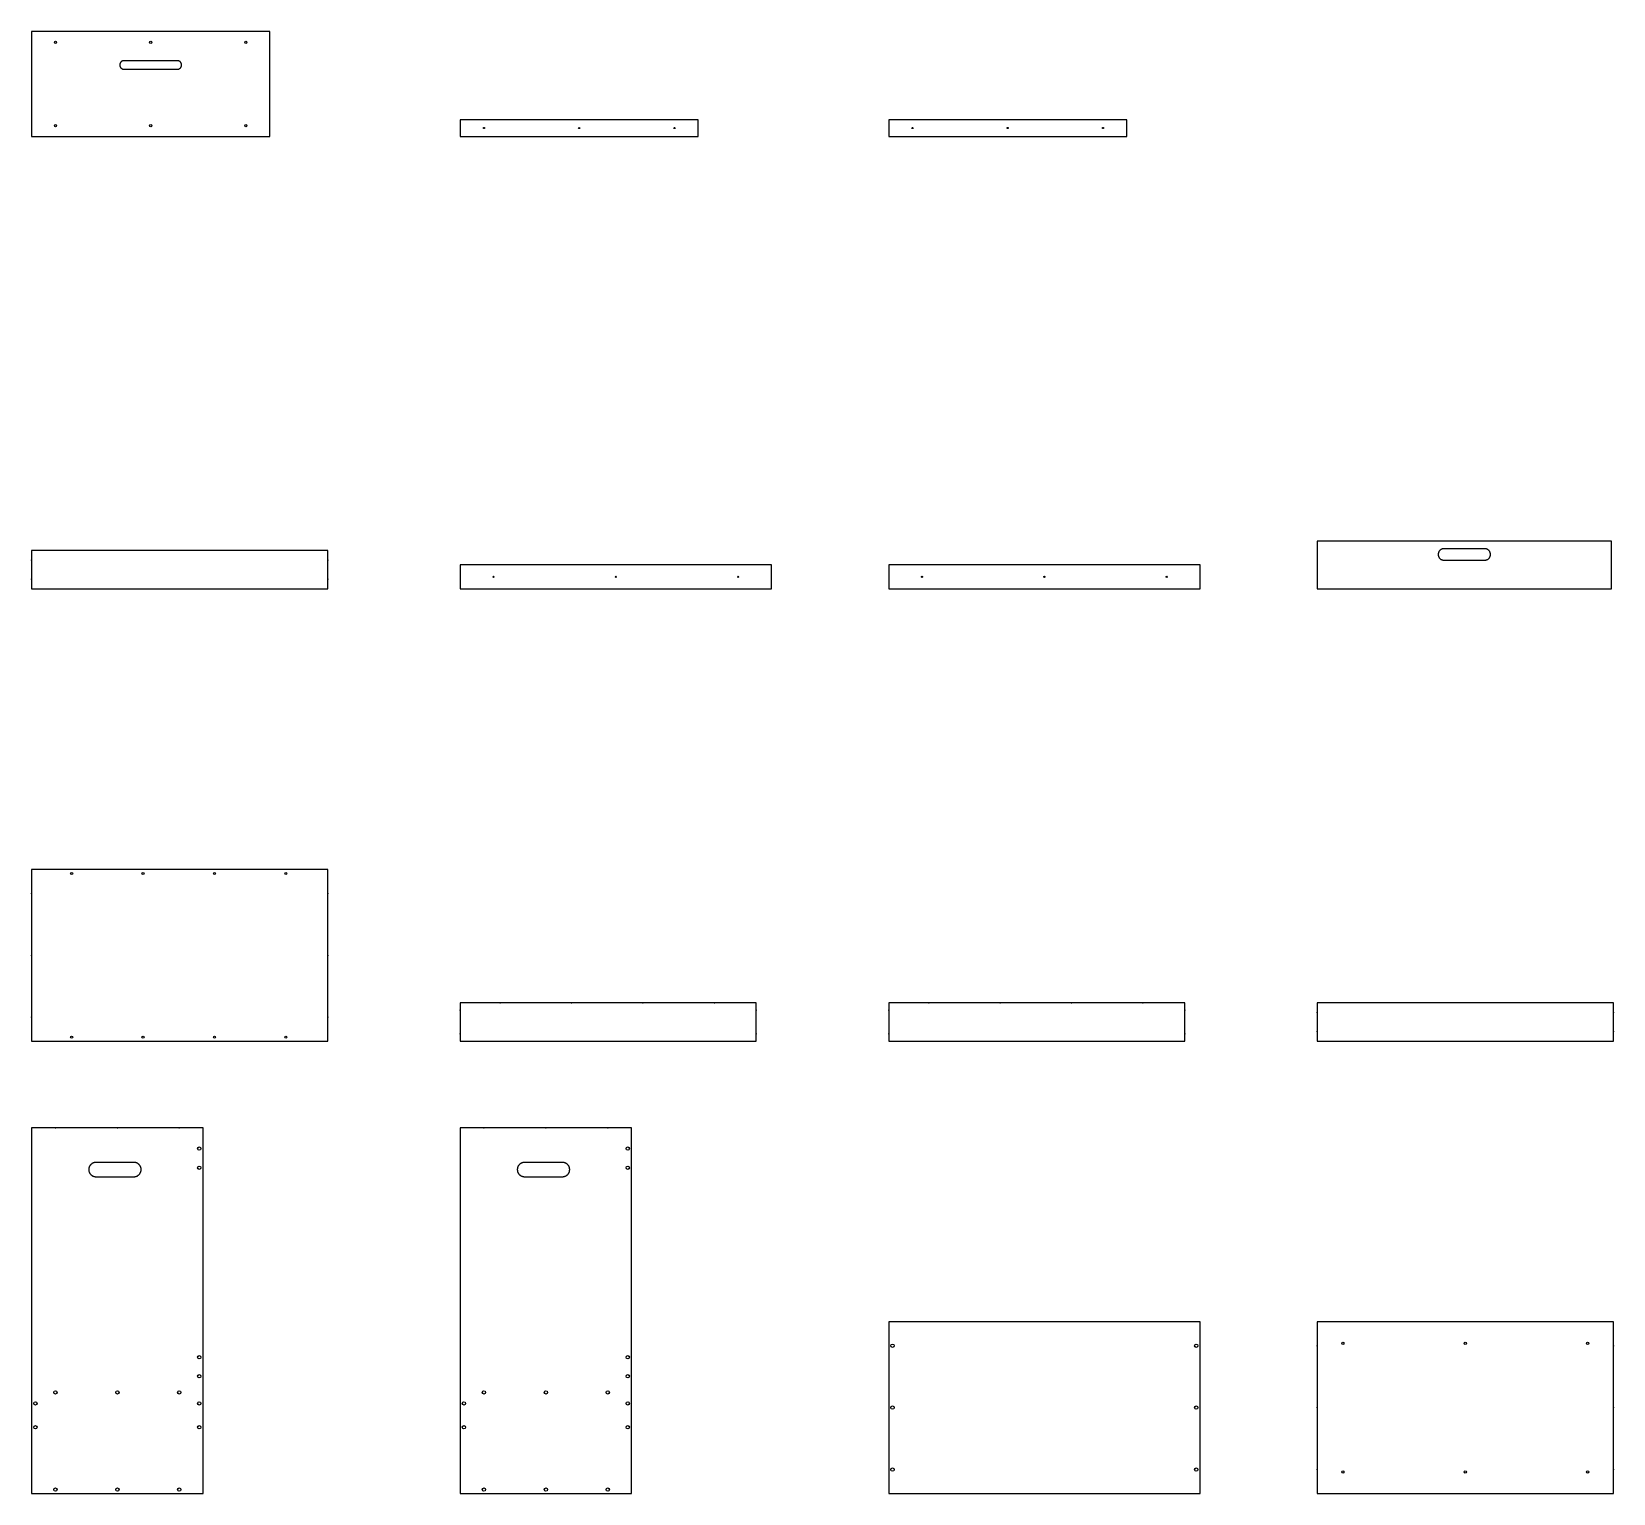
# Model space of a CAD drawing. Header units: millimetres. Extents: x 0 to 3322, y 0 to 3070.
import ezdxf

# ---------------------------------------------------------------- set-up
doc = ezdxf.new("R2010")
doc.units = ezdxf.units.MM

msp = doc.modelspace()

# ---------------------------------------------------------------- linework, layer by layer
at = {"layer": 'D_EDGE_REFERENCE_D5_DEPTH38'}
for p in [(2700, 310), (3322, 310), (2700, 180), (3322, 180), (2700, 50), (3322, 50)]:
    msp.add_point(p, dxfattribs=at)
at = {"layer": 'D_FACE_D4.5_DEPTH16'}
for centre in [(2754, 315), (3011, 315), (3268, 315), (2754, 45), (3011, 45), (3268, 45)]:
    msp.add_circle(centre, 2.25, dxfattribs=at)
at = {"layer": 'D_FINISHED'}
for p, q in [((3322, 360), (2700, 360)), ((2700, 360), (2700, 0)), ((3322, 0), (3322, 360)), ((2700, 0), (3322, 0))]:
    msp.add_line(p, q, dxfattribs=at)
at = {"layer": 'E1_FACE_D2.5_DEPTH12'}
for centre in [(970, 1925), (1227, 1925), (1484, 1925)]:
    msp.add_circle(centre, 1.25, dxfattribs=at)
at = {"layer": 'E1_FINISHED'}
for p, q in [((1554, 1950), (900, 1950)), ((900, 1950), (900, 1900)), ((1554, 1900), (1554, 1950)), ((900, 1900), (1554, 1900))]:
    msp.add_line(p, q, dxfattribs=at)
at = {"layer": 'E2_FACE_D2.5_DEPTH12'}
for centre in [(1870, 1925), (2127, 1925), (2384, 1925)]:
    msp.add_circle(centre, 1.25, dxfattribs=at)
at = {"layer": 'E2_FINISHED'}
for p, q in [((2454, 1950), (1800, 1950)), ((1800, 1950), (1800, 1900)), ((2454, 1900), (2454, 1950)), ((1800, 1900), (2454, 1900))]:
    msp.add_line(p, q, dxfattribs=at)
at = {"layer": 'F_FINISHED'}
for p, q in [((3318, 2000), (2700, 2000)), ((2700, 2000), (2700, 1900)), ((3318, 1900), (3318, 2000)), ((2700, 1900), (3318, 1900))]:
    msp.add_line(p, q, dxfattribs=at)
at = {"layer": 'F_THROUGH_SLOT'}
for p, q in [((2954.1, 1973.2), (2954, 1972.6)), ((2954, 1972.6), (2954, 1972)), ((2954, 1972), (2954, 1971.4)), ((2954, 1971.4), (2954.1, 1970.8)), ((2954.2, 1974.3), (2954.1, 1973.8)), ((2954.1, 1973.8), (2954.1, 1973.2)), ((2954.1, 1970.8), (2954.1, 1970.2)), ((2954.1, 1970.2), (2954.2, 1969.7)), ((2954.4, 1974.9), (2954.2, 1974.3)), ((2954.2, 1969.7), (2954.4, 1969.1)), ((2954.5, 1975.5), (2954.4, 1974.9)), ((2954.4, 1969.1), (2954.5, 1968.5)), ((2954.7, 1976), (2954.5, 1975.5)), ((2954.5, 1968.5), (2954.7, 1968)), ((2954.9, 1976.6), (2954.7, 1976)), ((2954.7, 1968), (2954.9, 1967.4)), ((2955.2, 1977.1), (2954.9, 1976.6)), ((2954.9, 1967.4), (2955.2, 1966.9)), ((2955.4, 1977.7), (2955.2, 1977.1)), ((2955.2, 1966.9), (2955.4, 1966.3)), ((2955.7, 1978.2), (2955.4, 1977.7)), ((2955.4, 1966.3), (2955.7, 1965.8)), ((2956, 1978.7), (2955.7, 1978.2)), ((2955.7, 1965.8), (2956, 1965.3)), ((2956.4, 1979.1), (2956, 1978.7)), ((2956, 1965.3), (2956.4, 1964.9)), ((2956.7, 1979.6), (2956.4, 1979.1)), ((2956.4, 1964.9), (2956.7, 1964.4)), ((2957.1, 1980.1), (2956.7, 1979.6)), ((2956.7, 1964.4), (2957.1, 1963.9)), ((2957.5, 1980.5), (2957.1, 1980.1)), ((2957.1, 1963.9), (2957.5, 1963.5)), ((2957.9, 1980.9), (2957.5, 1980.5)), ((2957.5, 1963.5), (2957.9, 1963.1)), ((2958.4, 1981.3), (2957.9, 1980.9)), ((2957.9, 1963.1), (2958.4, 1962.7)), ((2958.9, 1981.6), (2958.4, 1981.3)), ((2958.4, 1962.7), (2958.9, 1962.4)), ((2959.3, 1982), (2958.9, 1981.6)), ((2958.9, 1962.4), (2959.3, 1962)), ((2959.8, 1982.3), (2959.3, 1982)), ((2959.3, 1962), (2959.8, 1961.7)), ((2960.3, 1982.6), (2959.8, 1982.3)), ((2959.8, 1961.7), (2960.3, 1961.4)), ((2960.9, 1982.8), (2960.3, 1982.6)), ((2960.3, 1961.4), (2960.9, 1961.2)), ((2961.4, 1983.1), (2960.9, 1982.8)), ((2960.9, 1961.2), (2961.4, 1960.9)), ((2962, 1983.3), (2961.4, 1983.1)), ((2961.4, 1960.9), (2962, 1960.7)), ((2962.5, 1983.5), (2962, 1983.3)), ((2962, 1960.7), (2962.5, 1960.5)), ((2963.1, 1983.6), (2962.5, 1983.5)), ((2962.5, 1960.5), (2963.1, 1960.4)), ((2963.7, 1983.8), (2963.1, 1983.6)), ((2963.1, 1960.4), (2963.7, 1960.2)), ((2964.2, 1983.9), (2963.7, 1983.8)), ((2963.7, 1960.2), (2964.2, 1960.1)), ((2964.8, 1983.9), (2964.2, 1983.9)), ((2964.2, 1960.1), (2964.8, 1960.1)), ((2965.4, 1984), (2964.8, 1983.9)), ((2964.8, 1960.1), (2965.4, 1960)), ((3052, 1984), (2965.4, 1984)), ((2965.4, 1960), (2966, 1960)), ((2966, 1960), (3052.6, 1960)), ((3052.6, 1984), (3052, 1984)), ((3053.2, 1983.9), (3052.6, 1984)), ((3052.6, 1960), (3053.2, 1960.1)), ((3053.8, 1983.9), (3053.2, 1983.9)), ((3053.2, 1960.1), (3053.8, 1960.1)), ((3054.3, 1983.8), (3053.8, 1983.9)), ((3053.8, 1960.1), (3054.3, 1960.2)), ((3054.9, 1983.6), (3054.3, 1983.8)), ((3054.3, 1960.2), (3054.9, 1960.4)), ((3055.5, 1983.5), (3054.9, 1983.6)), ((3054.9, 1960.4), (3055.5, 1960.5)), ((3056, 1983.3), (3055.5, 1983.5)), ((3055.5, 1960.5), (3056, 1960.7)), ((3056.6, 1983.1), (3056, 1983.3)), ((3056, 1960.7), (3056.6, 1960.9)), ((3057.1, 1982.8), (3056.6, 1983.1)), ((3056.6, 1960.9), (3057.1, 1961.2)), ((3057.7, 1982.6), (3057.1, 1982.8)), ((3057.1, 1961.2), (3057.7, 1961.4)), ((3058.2, 1982.3), (3057.7, 1982.6)), ((3057.7, 1961.4), (3058.2, 1961.7)), ((3058.7, 1982), (3058.2, 1982.3)), ((3058.2, 1961.7), (3058.7, 1962)), ((3059.1, 1981.6), (3058.7, 1982)), ((3058.7, 1962), (3059.1, 1962.4)), ((3059.6, 1981.3), (3059.1, 1981.6)), ((3059.1, 1962.4), (3059.6, 1962.7)), ((3060.1, 1980.9), (3059.6, 1981.3)), ((3059.6, 1962.7), (3060.1, 1963.1)), ((3060.5, 1980.5), (3060.1, 1980.9)), ((3060.1, 1963.1), (3060.5, 1963.5)), ((3060.9, 1980.1), (3060.5, 1980.5)), ((3060.5, 1963.5), (3060.9, 1963.9)), ((3061.3, 1979.6), (3060.9, 1980.1)), ((3060.9, 1963.9), (3061.3, 1964.4)), ((3061.6, 1979.1), (3061.3, 1979.6)), ((3061.3, 1964.4), (3061.6, 1964.9)), ((3062, 1978.7), (3061.6, 1979.1)), ((3061.6, 1964.9), (3062, 1965.3)), ((3062.3, 1978.2), (3062, 1978.7)), ((3062, 1965.3), (3062.3, 1965.8)), ((3062.6, 1977.7), (3062.3, 1978.2)), ((3062.3, 1965.8), (3062.6, 1966.3)), ((3062.8, 1977.1), (3062.6, 1977.7)), ((3062.6, 1966.3), (3062.8, 1966.9)), ((3063.1, 1976.6), (3062.8, 1977.1)), ((3062.8, 1966.9), (3063.1, 1967.4)), ((3063.3, 1976), (3063.1, 1976.6)), ((3063.1, 1967.4), (3063.3, 1968)), ((3063.5, 1975.5), (3063.3, 1976)), ((3063.3, 1968), (3063.5, 1968.5)), ((3063.6, 1974.9), (3063.5, 1975.5)), ((3063.5, 1968.5), (3063.6, 1969.1)), ((3063.8, 1974.3), (3063.6, 1974.9)), ((3063.6, 1969.1), (3063.8, 1969.7)), ((3063.9, 1973.8), (3063.8, 1974.3)), ((3063.8, 1969.7), (3063.9, 1970.2)), ((3063.9, 1973.2), (3063.9, 1973.8)), ((3064, 1972.6), (3063.9, 1973.2)), ((3063.9, 1970.8), (3064, 1971.4)), ((3063.9, 1970.2), (3063.9, 1970.8)), ((3064, 1972), (3064, 1972.6)), ((3064, 1971.4), (3064, 1972))]:
    msp.add_line(p, q, dxfattribs=at)
at = {"layer": 'K_EDGE_REFERENCE_D5_DEPTH38'}
for p in [(0, 1260), (622, 1260), (0, 1130), (622, 1130), (0, 1000), (622, 1000)]:
    msp.add_point(p, dxfattribs=at)
at = {"layer": 'K_FACE_D4.5_DEPTH16'}
for centre in [(84, 1302), (234, 1302), (384, 1302), (534, 1302), (84, 958), (234, 958), (384, 958), (534, 958)]:
    msp.add_circle(centre, 2.25, dxfattribs=at)
at = {"layer": 'K_FINISHED'}
for p, q in [((622, 1310), (0, 1310)), ((0, 1310), (0, 950)), ((622, 950), (622, 1310)), ((0, 950), (622, 950))]:
    msp.add_line(p, q, dxfattribs=at)
at = {"layer": 'KF_EDGE_REFERENCE_D2.5_DEPTH12'}
for p in [(984, 1030), (1134, 1030), (1284, 1030), (1434, 1030)]:
    msp.add_point(p, dxfattribs=at)
at = {"layer": 'KF_EDGE_REFERENCE_D5_DEPTH38'}
for p in [(900, 1015), (1522, 1015), (900, 965), (1522, 965)]:
    msp.add_point(p, dxfattribs=at)
at = {"layer": 'KF_FINISHED'}
for p, q in [((1522, 1030), (900, 1030)), ((900, 1030), (900, 950)), ((1522, 950), (1522, 1030)), ((900, 950), (1522, 950))]:
    msp.add_line(p, q, dxfattribs=at)
at = {"layer": 'KR_EDGE_REFERENCE_D2.5_DEPTH12'}
for p in [(1884, 1030), (2034, 1030), (2184, 1030), (2334, 1030)]:
    msp.add_point(p, dxfattribs=at)
at = {"layer": 'KR_EDGE_REFERENCE_D5_DEPTH38'}
for p in [(1800, 1015), (2422, 1015), (1800, 965), (2422, 965)]:
    msp.add_point(p, dxfattribs=at)
at = {"layer": 'KR_FINISHED'}
for p, q in [((2422, 1030), (1800, 1030)), ((1800, 1030), (1800, 950)), ((2422, 950), (2422, 1030)), ((1800, 950), (2422, 950))]:
    msp.add_line(p, q, dxfattribs=at)
at = {"layer": 'L_EDGE_REFERENCE_D5_DEPTH38'}
for p in [(50, 768), (180, 768), (310, 768)]:
    msp.add_point(p, dxfattribs=at)
at = {"layer": 'L_FACE_D7_DEPTH16'}
for centre in [(352, 724), (352, 684), (352, 286), (352, 246), (50, 212), (180, 212), (310, 212), (8, 189), (352, 189), (8, 139), (352, 139), (50, 8), (180, 8), (310, 8)]:
    msp.add_circle(centre, 3.5, dxfattribs=at)
at = {"layer": 'L_FINISHED'}
for p, q in [((360, 768), (0, 768)), ((0, 768), (0, 0)), ((360, 0), (360, 768)), ((0, 0), (360, 0))]:
    msp.add_line(p, q, dxfattribs=at)
at = {"layer": 'L_THROUGH_SLOT'}
for p, q in [((120.1, 681.5), (120, 680.7)), ((120, 680.7), (120, 680)), ((120, 680), (120, 679.3)), ((120, 679.3), (120.1, 678.5)), ((120.2, 682.2), (120.1, 681.5)), ((120.1, 678.5), (120.2, 677.8)), ((120.3, 682.9), (120.2, 682.2)), ((120.2, 677.8), (120.3, 677.1)), ((120.4, 683.6), (120.3, 682.9)), ((120.3, 677.1), (120.4, 676.4)), ((120.6, 684.4), (120.4, 683.6)), ((120.4, 676.4), (120.6, 675.6)), ((120.9, 685.1), (120.6, 684.4)), ((120.6, 675.6), (120.9, 674.9)), ((121.1, 685.7), (120.9, 685.1)), ((120.9, 674.9), (121.1, 674.3)), ((121.4, 686.4), (121.1, 685.7)), ((121.1, 674.3), (121.4, 673.6)), ((121.8, 687.1), (121.4, 686.4)), ((121.4, 673.6), (121.8, 672.9)), ((122.1, 687.7), (121.8, 687.1)), ((121.8, 672.9), (122.1, 672.3)), ((122.5, 688.3), (122.1, 687.7)), ((122.1, 672.3), (122.5, 671.7)), ((123, 688.9), (122.5, 688.3)), ((122.5, 671.7), (123, 671.1)), ((123.4, 689.5), (123, 688.9)), ((123, 671.1), (123.4, 670.5)), ((123.9, 690.1), (123.4, 689.5)), ((123.4, 670.5), (123.9, 669.9)), ((124.4, 690.6), (123.9, 690.1)), ((123.9, 669.9), (124.4, 669.4)), ((124.9, 691.1), (124.4, 690.6)), ((124.4, 669.4), (124.9, 668.9)), ((125.5, 691.6), (124.9, 691.1)), ((124.9, 668.9), (125.5, 668.4)), ((126.1, 692), (125.5, 691.6)), ((125.5, 668.4), (126.1, 668)), ((126.7, 692.5), (126.1, 692)), ((126.1, 668), (126.7, 667.5)), ((127.3, 692.9), (126.7, 692.5)), ((126.7, 667.5), (127.3, 667.1)), ((127.9, 693.2), (127.3, 692.9)), ((127.3, 667.1), (127.9, 666.8)), ((128.6, 693.6), (127.9, 693.2)), ((127.9, 666.8), (128.6, 666.4)), ((129.3, 693.9), (128.6, 693.6)), ((128.6, 666.4), (129.3, 666.1)), ((129.9, 694.1), (129.3, 693.9)), ((129.3, 666.1), (129.9, 665.9)), ((130.6, 694.4), (129.9, 694.1)), ((129.9, 665.9), (130.6, 665.6)), ((131.4, 694.6), (130.6, 694.4)), ((130.6, 665.6), (131.4, 665.4)), ((132.1, 694.7), (131.4, 694.6)), ((131.4, 665.4), (132.1, 665.3)), ((132.8, 694.8), (132.1, 694.7)), ((132.1, 665.3), (132.8, 665.2)), ((133.5, 694.9), (132.8, 694.8)), ((132.8, 665.2), (133.5, 665.1)), ((134.3, 695), (133.5, 694.9)), ((133.5, 665.1), (134.3, 665)), ((215, 695), (134.3, 695)), ((134.3, 665), (135, 665)), ((135, 665), (215.7, 665)), ((215.7, 695), (215, 695)), ((216.5, 694.9), (215.7, 695)), ((215.7, 665), (216.5, 665.1)), ((217.2, 694.8), (216.5, 694.9)), ((216.5, 665.1), (217.2, 665.2)), ((217.9, 694.7), (217.2, 694.8)), ((217.2, 665.2), (217.9, 665.3)), ((218.6, 694.6), (217.9, 694.7)), ((217.9, 665.3), (218.6, 665.4)), ((219.4, 694.4), (218.6, 694.6)), ((218.6, 665.4), (219.4, 665.6)), ((220.1, 694.1), (219.4, 694.4)), ((219.4, 665.6), (220.1, 665.9)), ((220.7, 693.9), (220.1, 694.1)), ((220.1, 665.9), (220.7, 666.1)), ((221.4, 693.6), (220.7, 693.9)), ((220.7, 666.1), (221.4, 666.4)), ((222.1, 693.2), (221.4, 693.6)), ((221.4, 666.4), (222.1, 666.8)), ((222.7, 692.9), (222.1, 693.2)), ((222.1, 666.8), (222.7, 667.1)), ((223.3, 692.5), (222.7, 692.9)), ((222.7, 667.1), (223.3, 667.5)), ((223.9, 692), (223.3, 692.5)), ((223.3, 667.5), (223.9, 668)), ((224.5, 691.6), (223.9, 692)), ((223.9, 668), (224.5, 668.4)), ((225.1, 691.1), (224.5, 691.6)), ((224.5, 668.4), (225.1, 668.9)), ((225.6, 690.6), (225.1, 691.1)), ((225.1, 668.9), (225.6, 669.4)), ((226.1, 690.1), (225.6, 690.6)), ((225.6, 669.4), (226.1, 669.9)), ((226.6, 689.5), (226.1, 690.1)), ((226.1, 669.9), (226.6, 670.5)), ((227, 688.9), (226.6, 689.5)), ((226.6, 670.5), (227, 671.1)), ((227.5, 688.3), (227, 688.9)), ((227, 671.1), (227.5, 671.7)), ((227.9, 687.7), (227.5, 688.3)), ((227.5, 671.7), (227.9, 672.3)), ((228.2, 687.1), (227.9, 687.7)), ((227.9, 672.3), (228.2, 672.9)), ((228.6, 686.4), (228.2, 687.1)), ((228.2, 672.9), (228.6, 673.6)), ((228.9, 685.7), (228.6, 686.4)), ((228.6, 673.6), (228.9, 674.3)), ((229.1, 685.1), (228.9, 685.7)), ((228.9, 674.3), (229.1, 674.9)), ((229.4, 684.4), (229.1, 685.1)), ((229.1, 674.9), (229.4, 675.6)), ((229.6, 683.6), (229.4, 684.4)), ((229.4, 675.6), (229.6, 676.4)), ((229.7, 682.9), (229.6, 683.6)), ((229.6, 676.4), (229.7, 677.1)), ((229.8, 682.2), (229.7, 682.9)), ((229.7, 677.1), (229.8, 677.8)), ((229.9, 681.5), (229.8, 682.2)), ((229.8, 677.8), (229.9, 678.5)), ((230, 680.7), (229.9, 681.5)), ((229.9, 678.5), (230, 679.3)), ((230, 680), (230, 680.7)), ((230, 679.3), (230, 680))]:
    msp.add_line(p, q, dxfattribs=at)
at = {"layer": 'PB_FACE_D4.5_DEPTH16'}
for centre in [(50, 3047.5), (250, 3047.5), (450, 3047.5), (50, 2872.5), (250, 2872.5), (450, 2872.5)]:
    msp.add_circle(centre, 2.25, dxfattribs=at)
at = {"layer": 'PB_FINISHED'}
for p, q in [((500, 3070), (0, 3070)), ((0, 3070), (0, 2850)), ((500, 2850), (500, 3070)), ((0, 2850), (500, 2850))]:
    msp.add_line(p, q, dxfattribs=at)
at = {"layer": 'PB_THROUGH_SLOT'}
for p, q in [((185.1, 3001.3), (185, 3000.9)), ((185, 3000.9), (185, 3000.4)), ((185, 3000.4), (185, 3000)), ((185, 3000), (185, 2999.6)), ((185, 2999.6), (185, 2999.1)), ((185, 2999.1), (185.1, 2998.7)), ((185.2, 3001.8), (185.1, 3001.3)), ((185.1, 2998.7), (185.2, 2998.2)), ((185.3, 3002.2), (185.2, 3001.8)), ((185.2, 2998.2), (185.3, 2997.8)), ((185.4, 3002.6), (185.3, 3002.2)), ((185.3, 2997.8), (185.4, 2997.4)), ((185.5, 3003), (185.4, 3002.6)), ((185.4, 2997.4), (185.5, 2997)), ((185.7, 3003.4), (185.5, 3003)), ((185.5, 2997), (185.7, 2996.6)), ((185.9, 3003.8), (185.7, 3003.4)), ((185.7, 2996.6), (185.9, 2996.2)), ((186.1, 3004.2), (185.9, 3003.8)), ((185.9, 2996.2), (186.1, 2995.8)), ((186.3, 3004.6), (186.1, 3004.2)), ((186.1, 2995.8), (186.3, 2995.4)), ((186.5, 3005), (186.3, 3004.6)), ((186.3, 2995.4), (186.5, 2995)), ((186.8, 3005.4), (186.5, 3005)), ((186.5, 2995), (186.8, 2994.6)), ((187, 3005.7), (186.8, 3005.4)), ((186.8, 2994.6), (187, 2994.3)), ((187.3, 3006), (187, 3005.7)), ((187, 2994.3), (187.3, 2994)), ((187.6, 3006.4), (187.3, 3006)), ((187.3, 2994), (187.6, 2993.6)), ((188, 3006.7), (187.6, 3006.4)), ((187.6, 2993.6), (188, 2993.3)), ((188.3, 3007), (188, 3006.7)), ((188, 2993.3), (188.3, 2993)), ((188.6, 3007.2), (188.3, 3007)), ((188.3, 2993), (188.6, 2992.8)), ((189, 3007.5), (188.6, 3007.2)), ((188.6, 2992.8), (189, 2992.5)), ((189.4, 3007.7), (189, 3007.5)), ((189, 2992.5), (189.4, 2992.3)), ((189.8, 3007.9), (189.4, 3007.7)), ((189.4, 2992.3), (189.8, 2992.1)), ((190.2, 3008.1), (189.8, 3007.9)), ((189.8, 2992.1), (190.2, 2991.9)), ((190.6, 3008.3), (190.2, 3008.1)), ((190.2, 2991.9), (190.6, 2991.7)), ((191, 3008.5), (190.6, 3008.3)), ((190.6, 2991.7), (191, 2991.5)), ((191.4, 3008.6), (191, 3008.5)), ((191, 2991.5), (191.4, 2991.4)), ((191.8, 3008.7), (191.4, 3008.6)), ((191.4, 2991.4), (191.8, 2991.3)), ((192.2, 3008.8), (191.8, 3008.7)), ((191.8, 2991.3), (192.2, 2991.2)), ((192.7, 3008.9), (192.2, 3008.8)), ((192.2, 2991.2), (192.7, 2991.1)), ((193.1, 3009), (192.7, 3008.9)), ((192.7, 2991.1), (193.1, 2991)), ((193.6, 3009), (193.1, 3009)), ((193.1, 2991), (193.6, 2991)), ((306, 3009), (193.6, 3009)), ((193.6, 2991), (194, 2991)), ((194, 2991), (306.4, 2991)), ((306.4, 3009), (306, 3009)), ((306.9, 3009), (306.4, 3009)), ((306.4, 2991), (306.9, 2991)), ((307.3, 3008.9), (306.9, 3009)), ((306.9, 2991), (307.3, 2991.1)), ((307.8, 3008.8), (307.3, 3008.9)), ((307.3, 2991.1), (307.8, 2991.2)), ((308.2, 3008.7), (307.8, 3008.8)), ((307.8, 2991.2), (308.2, 2991.3)), ((308.6, 3008.6), (308.2, 3008.7)), ((308.2, 2991.3), (308.6, 2991.4)), ((309, 3008.5), (308.6, 3008.6)), ((308.6, 2991.4), (309, 2991.5)), ((309.4, 3008.3), (309, 3008.5)), ((309, 2991.5), (309.4, 2991.7)), ((309.8, 3008.1), (309.4, 3008.3)), ((309.4, 2991.7), (309.8, 2991.9)), ((310.2, 3007.9), (309.8, 3008.1)), ((309.8, 2991.9), (310.2, 2992.1)), ((310.6, 3007.7), (310.2, 3007.9)), ((310.2, 2992.1), (310.6, 2992.3)), ((311, 3007.5), (310.6, 3007.7)), ((310.6, 2992.3), (311, 2992.5)), ((311.4, 3007.2), (311, 3007.5)), ((311, 2992.5), (311.4, 2992.8)), ((311.7, 3007), (311.4, 3007.2)), ((311.4, 2992.8), (311.7, 2993)), ((312, 3006.7), (311.7, 3007)), ((311.7, 2993), (312, 2993.3)), ((312.4, 3006.4), (312, 3006.7)), ((312, 2993.3), (312.4, 2993.6)), ((312.7, 3006), (312.4, 3006.4)), ((312.4, 2993.6), (312.7, 2994)), ((313, 3005.7), (312.7, 3006)), ((312.7, 2994), (313, 2994.3)), ((313.2, 3005.4), (313, 3005.7)), ((313, 2994.3), (313.2, 2994.6)), ((313.5, 3005), (313.2, 3005.4)), ((313.2, 2994.6), (313.5, 2995)), ((313.7, 3004.6), (313.5, 3005)), ((313.5, 2995), (313.7, 2995.4)), ((313.9, 3004.2), (313.7, 3004.6)), ((313.7, 2995.4), (313.9, 2995.8)), ((314.1, 3003.8), (313.9, 3004.2)), ((313.9, 2995.8), (314.1, 2996.2)), ((314.3, 3003.4), (314.1, 3003.8)), ((314.1, 2996.2), (314.3, 2996.6)), ((314.5, 3003), (314.3, 3003.4)), ((314.3, 2996.6), (314.5, 2997)), ((314.6, 3002.6), (314.5, 3003)), ((314.5, 2997), (314.6, 2997.4)), ((314.7, 3002.2), (314.6, 3002.6)), ((314.6, 2997.4), (314.7, 2997.8)), ((314.8, 3001.8), (314.7, 3002.2)), ((314.7, 2997.8), (314.8, 2998.2)), ((314.9, 3001.3), (314.8, 3001.8)), ((314.8, 2998.2), (314.9, 2998.7)), ((315, 3000.9), (314.9, 3001.3)), ((314.9, 2998.7), (315, 2999.1)), ((315, 3000.4), (315, 3000.9)), ((315, 3000), (315, 3000.4)), ((315, 2999.6), (315, 3000)), ((315, 2999.1), (315, 2999.6))]:
    msp.add_line(p, q, dxfattribs=at)
at = {"layer": 'PF1_FACE_D2.5_DEPTH12'}
for centre in [(950, 2867.5), (1150, 2867.5), (1350, 2867.5)]:
    msp.add_circle(centre, 1.25, dxfattribs=at)
at = {"layer": 'PF1_FINISHED'}
for p, q in [((1400, 2885), (900, 2885)), ((900, 2885), (900, 2850)), ((1400, 2850), (1400, 2885)), ((900, 2850), (1400, 2850))]:
    msp.add_line(p, q, dxfattribs=at)
at = {"layer": 'PF2_FACE_D2.5_DEPTH12'}
for centre in [(1850, 2867.5), (2050, 2867.5), (2250, 2867.5)]:
    msp.add_circle(centre, 1.25, dxfattribs=at)
at = {"layer": 'PF2_FINISHED'}
for p, q in [((2300, 2885), (1800, 2885)), ((1800, 2885), (1800, 2850)), ((2300, 2850), (2300, 2885)), ((1800, 2850), (2300, 2850))]:
    msp.add_line(p, q, dxfattribs=at)
at = {"layer": 'R_EDGE_REFERENCE_D5_DEPTH38'}
for p in [(950, 768), (1080, 768), (1210, 768)]:
    msp.add_point(p, dxfattribs=at)
at = {"layer": 'R_FACE_D7_DEPTH16'}
for centre in [(1252, 724), (1252, 684), (1252, 286), (1252, 246), (950, 212), (1080, 212), (1210, 212), (908, 189), (1252, 189), (908, 139), (1252, 139), (950, 8), (1080, 8), (1210, 8)]:
    msp.add_circle(centre, 3.5, dxfattribs=at)
at = {"layer": 'R_FINISHED'}
for p, q in [((1260, 768), (900, 768)), ((900, 768), (900, 0)), ((1260, 0), (1260, 768)), ((900, 0), (1260, 0))]:
    msp.add_line(p, q, dxfattribs=at)
at = {"layer": 'R_THROUGH_SLOT'}
for p, q in [((1020.1, 681.5), (1020, 680.7)), ((1020, 680.7), (1020, 680)), ((1020, 680), (1020, 679.3)), ((1020, 679.3), (1020.1, 678.5)), ((1020.2, 682.2), (1020.1, 681.5)), ((1020.1, 678.5), (1020.2, 677.8)), ((1020.3, 682.9), (1020.2, 682.2)), ((1020.2, 677.8), (1020.3, 677.1)), ((1020.4, 683.6), (1020.3, 682.9)), ((1020.3, 677.1), (1020.4, 676.4)), ((1020.6, 684.4), (1020.4, 683.6)), ((1020.4, 676.4), (1020.6, 675.6)), ((1020.9, 685.1), (1020.6, 684.4)), ((1020.6, 675.6), (1020.9, 674.9)), ((1021.1, 685.7), (1020.9, 685.1)), ((1020.9, 674.9), (1021.1, 674.3)), ((1021.4, 686.4), (1021.1, 685.7)), ((1021.1, 674.3), (1021.4, 673.6)), ((1021.8, 687.1), (1021.4, 686.4)), ((1021.4, 673.6), (1021.8, 672.9)), ((1022.1, 687.7), (1021.8, 687.1)), ((1021.8, 672.9), (1022.1, 672.3)), ((1022.5, 688.3), (1022.1, 687.7)), ((1022.1, 672.3), (1022.5, 671.7)), ((1023, 688.9), (1022.5, 688.3)), ((1022.5, 671.7), (1023, 671.1)), ((1023.4, 689.5), (1023, 688.9)), ((1023, 671.1), (1023.4, 670.5)), ((1023.9, 690.1), (1023.4, 689.5)), ((1023.4, 670.5), (1023.9, 669.9)), ((1024.4, 690.6), (1023.9, 690.1)), ((1023.9, 669.9), (1024.4, 669.4)), ((1024.9, 691.1), (1024.4, 690.6)), ((1024.4, 669.4), (1024.9, 668.9)), ((1025.5, 691.6), (1024.9, 691.1)), ((1024.9, 668.9), (1025.5, 668.4)), ((1026.1, 692), (1025.5, 691.6)), ((1025.5, 668.4), (1026.1, 668)), ((1026.7, 692.5), (1026.1, 692)), ((1026.1, 668), (1026.7, 667.5)), ((1027.3, 692.9), (1026.7, 692.5)), ((1026.7, 667.5), (1027.3, 667.1)), ((1027.9, 693.2), (1027.3, 692.9)), ((1027.3, 667.1), (1027.9, 666.8)), ((1028.6, 693.6), (1027.9, 693.2)), ((1027.9, 666.8), (1028.6, 666.4)), ((1029.3, 693.9), (1028.6, 693.6)), ((1028.6, 666.4), (1029.3, 666.1)), ((1029.9, 694.1), (1029.3, 693.9)), ((1029.3, 666.1), (1029.9, 665.9)), ((1030.6, 694.4), (1029.9, 694.1)), ((1029.9, 665.9), (1030.6, 665.6)), ((1031.4, 694.6), (1030.6, 694.4)), ((1030.6, 665.6), (1031.4, 665.4)), ((1032.1, 694.7), (1031.4, 694.6)), ((1031.4, 665.4), (1032.1, 665.3)), ((1032.8, 694.8), (1032.1, 694.7)), ((1032.1, 665.3), (1032.8, 665.2)), ((1033.5, 694.9), (1032.8, 694.8)), ((1032.8, 665.2), (1033.5, 665.1)), ((1034.3, 695), (1033.5, 694.9)), ((1033.5, 665.1), (1034.3, 665)), ((1115, 695), (1034.3, 695)), ((1034.3, 665), (1035, 665)), ((1035, 665), (1115.7, 665)), ((1115.7, 695), (1115, 695)), ((1116.5, 694.9), (1115.7, 695)), ((1115.7, 665), (1116.5, 665.1)), ((1117.2, 694.8), (1116.5, 694.9)), ((1116.5, 665.1), (1117.2, 665.2)), ((1117.9, 694.7), (1117.2, 694.8)), ((1117.2, 665.2), (1117.9, 665.3)), ((1118.6, 694.6), (1117.9, 694.7)), ((1117.9, 665.3), (1118.6, 665.4)), ((1119.4, 694.4), (1118.6, 694.6)), ((1118.6, 665.4), (1119.4, 665.6)), ((1120.1, 694.1), (1119.4, 694.4)), ((1119.4, 665.6), (1120.1, 665.9)), ((1120.7, 693.9), (1120.1, 694.1)), ((1120.1, 665.9), (1120.7, 666.1)), ((1121.4, 693.6), (1120.7, 693.9)), ((1120.7, 666.1), (1121.4, 666.4)), ((1122.1, 693.2), (1121.4, 693.6)), ((1121.4, 666.4), (1122.1, 666.8)), ((1122.7, 692.9), (1122.1, 693.2)), ((1122.1, 666.8), (1122.7, 667.1)), ((1123.3, 692.5), (1122.7, 692.9)), ((1122.7, 667.1), (1123.3, 667.5)), ((1123.9, 692), (1123.3, 692.5)), ((1123.3, 667.5), (1123.9, 668)), ((1124.5, 691.6), (1123.9, 692)), ((1123.9, 668), (1124.5, 668.4)), ((1125.1, 691.1), (1124.5, 691.6)), ((1124.5, 668.4), (1125.1, 668.9)), ((1125.6, 690.6), (1125.1, 691.1)), ((1125.1, 668.9), (1125.6, 669.4)), ((1126.1, 690.1), (1125.6, 690.6)), ((1125.6, 669.4), (1126.1, 669.9)), ((1126.6, 689.5), (1126.1, 690.1)), ((1126.1, 669.9), (1126.6, 670.5)), ((1127, 688.9), (1126.6, 689.5)), ((1126.6, 670.5), (1127, 671.1)), ((1127.5, 688.3), (1127, 688.9)), ((1127, 671.1), (1127.5, 671.7)), ((1127.9, 687.7), (1127.5, 688.3)), ((1127.5, 671.7), (1127.9, 672.3)), ((1128.2, 687.1), (1127.9, 687.7)), ((1127.9, 672.3), (1128.2, 672.9)), ((1128.6, 686.4), (1128.2, 687.1)), ((1128.2, 672.9), (1128.6, 673.6)), ((1128.9, 685.7), (1128.6, 686.4)), ((1128.6, 673.6), (1128.9, 674.3)), ((1129.1, 685.1), (1128.9, 685.7)), ((1128.9, 674.3), (1129.1, 674.9)), ((1129.4, 684.4), (1129.1, 685.1)), ((1129.1, 674.9), (1129.4, 675.6)), ((1129.6, 683.6), (1129.4, 684.4)), ((1129.4, 675.6), (1129.6, 676.4)), ((1129.7, 682.9), (1129.6, 683.6)), ((1129.6, 676.4), (1129.7, 677.1)), ((1129.8, 682.2), (1129.7, 682.9)), ((1129.7, 677.1), (1129.8, 677.8)), ((1129.9, 681.5), (1129.8, 682.2)), ((1129.8, 677.8), (1129.9, 678.5)), ((1130, 680.7), (1129.9, 681.5)), ((1129.9, 678.5), (1130, 679.3)), ((1130, 680), (1130, 680.7)), ((1130, 679.3), (1130, 680))]:
    msp.add_line(p, q, dxfattribs=at)
at = {"layer": 'T_FACE_D7_DEPTH16'}
for centre in [(1808, 310), (2446, 310), (1808, 180), (2446, 180), (1808, 50), (2446, 50)]:
    msp.add_circle(centre, 3.5, dxfattribs=at)
at = {"layer": 'T_FINISHED'}
for p, q in [((2454, 360), (1800, 360)), ((1800, 360), (1800, 0)), ((2454, 0), (2454, 360)), ((1800, 0), (2454, 0))]:
    msp.add_line(p, q, dxfattribs=at)
at = {"layer": 'U_EDGE_REFERENCE_D5_DEPTH38'}
for p in [(0, 1960), (622, 1960), (0, 1920), (622, 1920)]:
    msp.add_point(p, dxfattribs=at)
at = {"layer": 'U_FINISHED'}
for p, q in [((622, 1980), (0, 1980)), ((0, 1980), (0, 1900)), ((622, 1900), (622, 1980)), ((0, 1900), (622, 1900))]:
    msp.add_line(p, q, dxfattribs=at)
at = {"layer": 'V_EDGE_REFERENCE_D5_DEPTH38'}
for p in [(2700, 1010), (3322, 1010), (2700, 970), (3322, 970)]:
    msp.add_point(p, dxfattribs=at)
at = {"layer": 'V_FINISHED'}
for p, q in [((3322, 1030), (2700, 1030)), ((2700, 1030), (2700, 950)), ((3322, 950), (3322, 1030)), ((2700, 950), (3322, 950))]:
    msp.add_line(p, q, dxfattribs=at)

doc.saveas('drawing.dxf')
